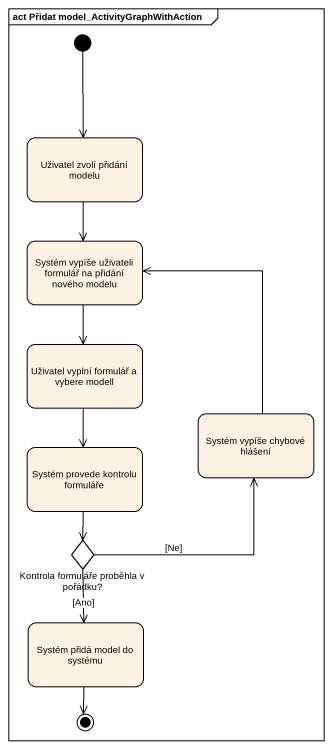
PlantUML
@startuml
mainframe act Přidat model_ActivityGraphWithAction
hide empty description
state "Uživatel zvolí přidání modelu" as Uživatel_zvolí_přidání
state "Systém vypíše uživateli formulář na přidání nového modelu" as Systém_vypíše_uživateli
state "Uživatel vyplní formulář a vybere modell" as Uživatel_vyplní_formulář_a
state "Systém vypíše chybové hlášení" as Systém_vypíše_chybové
state "Systém provede kontrolu formuláře" as Systém_provede_kontrolu
state "Kontrola formuláře proběhla v pořádku?" as Kontrola_formuláře_proběhla <<choice>>
state "Systém přidá model do systému" as Systém_přidá_model_do
[*] --> Uživatel_zvolí_přidání
Uživatel_zvolí_přidání --> Systém_vypíše_uživateli
Systém_vypíše_uživateli --> Uživatel_vyplní_formulář_a
Uživatel_vyplní_formulář_a --> Systém_provede_kontrolu
Systém_vypíše_chybové -up-> Systém_vypíše_uživateli
Systém_provede_kontrolu --> Kontrola_formuláře_proběhla
Kontrola_formuláře_proběhla -up-> Systém_vypíše_chybové : [Ne]
Kontrola_formuláře_proběhla --> Systém_přidá_model_do : [Ano]
Systém_přidá_model_do --> [*]
@enduml
